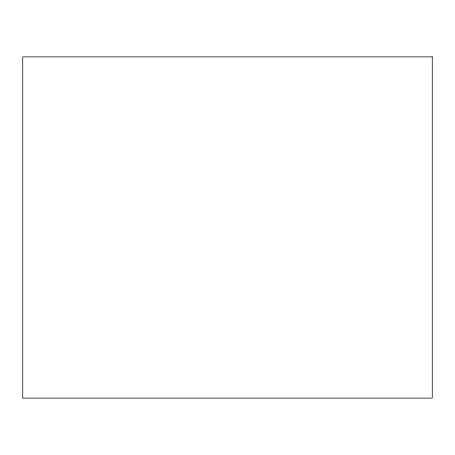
<?xml version="1.0" encoding="UTF-8"?>
<svg xmlns="http://www.w3.org/2000/svg" width="455" height="455" viewBox="0 0 455 455"><rect width="100%" height="100%" fill="white"/><g stroke="black" fill="none" stroke-linecap="round" stroke-linejoin="round"><path stroke-width="0.68" d="M432.25 56.875L22.75 56.875L22.75 398.125L432.25 398.125L432.25 56.875"/></g></svg>
